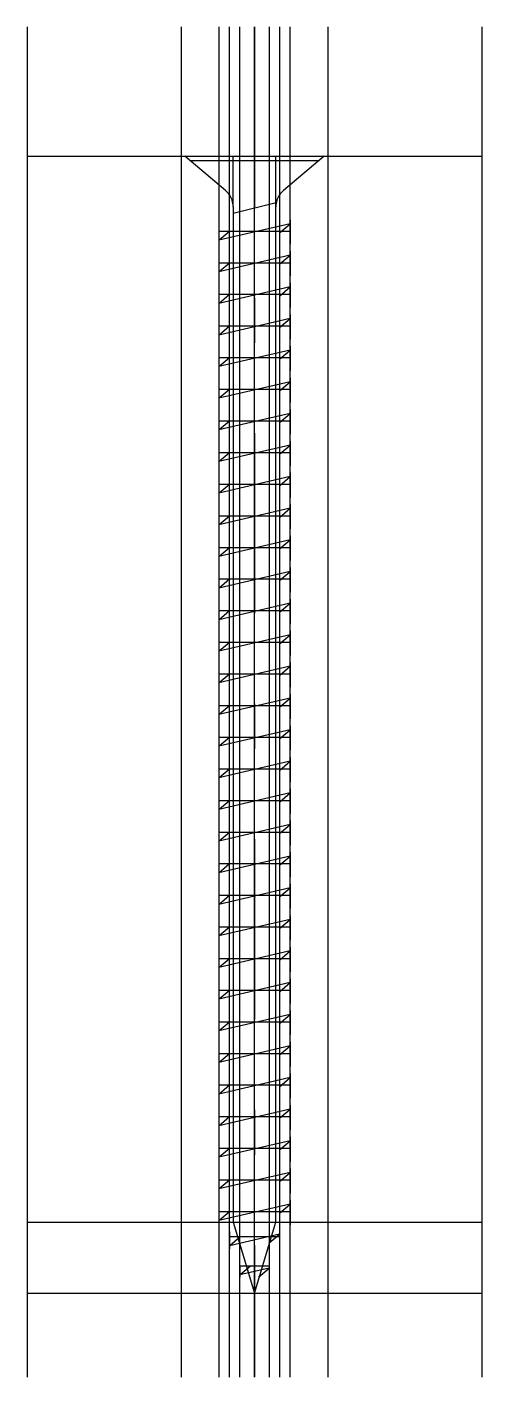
# Model space of a CAD drawing. Extents: x -16 to 16, y -85.9 to 9.1.
import ezdxf

# ---------------------------------------------------------------- set-up
doc = ezdxf.new("R2010")
doc.units = 0
doc.linetypes.add('CENTER', pattern=[28.575, 12.7, -6.35, 3.175, -6.35])
doc.layers.get('0').update_dxf_attribs({"linetype": 'CONTINUOUS'})

msp = doc.modelspace()

# ---------------------------------------------------------------- linework, layer by layer
at = {"linetype": 'CONTINUOUS'}
for p, q in [((-16, 9.1), (-16, -85.9)), ((-5.15, 9.1), (-5.15, -85.9)), ((-2.5, 9.1), (-2.5, -85.9)), ((-1.76, -85.9), (-1.76, 9.1)), ((-1.02, -85.9), (-1.02, 9.1)), ((0, -85.9), (0, 9.1)), ((1.02, 9.1), (1.02, -85.9)), ((1.76, 9.1), (1.76, -85.9)), ((2.5, -85.9), (2.5, 9.1)), ((5.15, 9.1), (5.15, -85.9)), ((16, 9.1), (16, -85.9)), ((-16, 0), (16, 0)), ((-4.9, 0), (4.9, 0)), ((-2.04, -2.4), (-4.9, 0)), ((-1.5, -3.55), (-1.5, 0)), ((1.5, -3.55), (1.5, 0)), ((4.9, 0), (2.04, -2.4)), ((-4.54, -0.3), (4.54, -0.3)), ((-1.5, -4), (1.53, -3.26)), ((-1.5, -3.55), (-1.5, -75)), ((1.5, -75), (1.5, -3.55)), ((-2.5, -4.46), (-2.5, -6.19)), ((2.5, -4.74), (-2.5, -5.9)), ((0, -6.19), (0, -4.46)), ((1.75, -5.38), (2.5, -4.74)), ((2.5, -4.46), (2.5, -6.19)), ((-2.5, -5.26), (2.5, -5.26)), ((-2.5, -5.9), (-1.75, -5.26)), ((-2.5, -6.68), (-2.5, -8.42)), ((2.5, -6.96), (-2.5, -8.13)), ((-2.5, -7.49), (2.5, -7.49)), ((-2.5, -8.13), (-1.75, -7.49)), ((0, -8.42), (0, -6.68)), ((1.75, -7.6), (2.5, -6.96)), ((2.5, -6.68), (2.5, -8.42)), ((-2.5, -8.91), (-2.5, -10.64)), ((2.5, -9.19), (-2.5, -10.35)), ((0, -10.64), (0, -8.91)), ((1.75, -9.83), (2.5, -9.19)), ((2.5, -8.91), (2.5, -10.64)), ((-2.5, -9.71), (2.5, -9.71)), ((-2.5, -10.35), (-1.75, -9.71)), ((-2.5, -11.14), (-2.5, -12.87)), ((0, -12.87), (0, -11.14)), ((2.5, -11.14), (2.5, -12.87)), ((2.5, -11.41), (-2.5, -12.58)), ((-2.5, -11.94), (2.5, -11.94)), ((-2.5, -12.58), (-1.75, -11.94)), ((1.75, -12.05), (2.5, -11.41)), ((-2.5, -13.36), (-2.5, -15.1)), ((2.5, -13.64), (-2.5, -14.8)), ((-2.5, -14.16), (2.5, -14.16)), ((-2.5, -14.8), (-1.75, -14.16)), ((0, -15.1), (0, -13.36)), ((1.75, -14.28), (2.5, -13.64)), ((2.5, -13.36), (2.5, -15.1)), ((-2.5, -15.59), (-2.5, -17.32)), ((2.5, -15.86), (-2.5, -17.03)), ((0, -17.32), (0, -15.59)), ((1.75, -16.5), (2.5, -15.86)), ((2.5, -15.59), (2.5, -17.32)), ((-2.5, -16.39), (2.5, -16.39)), ((-2.5, -17.03), (-1.75, -16.39)), ((-2.5, -17.81), (-2.5, -19.55)), ((0, -19.55), (0, -17.81)), ((2.5, -17.81), (2.5, -19.55)), ((2.5, -18.09), (-2.5, -19.25)), ((-2.5, -18.61), (2.5, -18.61)), ((-2.5, -19.25), (-1.75, -18.61)), ((1.75, -18.73), (2.5, -18.09)), ((-2.5, -20.04), (-2.5, -21.77)), ((2.5, -20.32), (-2.5, -21.48)), ((-2.5, -20.84), (2.5, -20.84)), ((-2.5, -21.48), (-1.75, -20.84)), ((0, -21.77), (0, -20.04)), ((1.75, -20.96), (2.5, -20.32)), ((2.5, -20.04), (2.5, -21.77)), ((-2.5, -22.26), (-2.5, -24)), ((2.5, -22.54), (-2.5, -23.7)), ((0, -24), (0, -22.26)), ((1.75, -23.18), (2.5, -22.54)), ((2.5, -22.26), (2.5, -24)), ((-2.5, -23.06), (2.5, -23.06)), ((-2.5, -23.7), (-1.75, -23.06)), ((-2.5, -24.49), (-2.5, -26.22)), ((0, -26.22), (0, -24.49)), ((2.5, -24.49), (2.5, -26.22)), ((2.5, -24.77), (-2.5, -25.93)), ((-2.5, -25.29), (2.5, -25.29)), ((-2.5, -25.93), (-1.75, -25.29)), ((1.75, -25.41), (2.5, -24.77)), ((-2.5, -26.71), (-2.5, -28.45)), ((2.5, -26.99), (-2.5, -28.16)), ((-2.5, -27.52), (2.5, -27.52)), ((-2.5, -28.16), (-1.75, -27.52)), ((0, -28.45), (0, -26.71)), ((1.75, -27.63), (2.5, -26.99)), ((2.5, -26.71), (2.5, -28.45)), ((-2.5, -28.94), (-2.5, -30.68)), ((2.5, -29.22), (-2.5, -30.38)), ((0, -30.68), (0, -28.94)), ((1.75, -29.86), (2.5, -29.22)), ((2.5, -28.94), (2.5, -30.68)), ((-2.5, -29.74), (2.5, -29.74)), ((-2.5, -30.38), (-1.75, -29.74)), ((-2.5, -31.17), (-2.5, -32.9)), ((0, -32.9), (0, -31.17)), ((2.5, -31.17), (2.5, -32.9)), ((2.5, -31.44), (-2.5, -32.61)), ((-2.5, -31.97), (2.5, -31.97)), ((-2.5, -32.61), (-1.75, -31.97)), ((1.75, -32.08), (2.5, -31.44)), ((-2.5, -33.39), (-2.5, -35.13)), ((2.5, -33.67), (-2.5, -34.83)), ((-2.5, -34.19), (2.5, -34.19)), ((-2.5, -34.83), (-1.75, -34.19)), ((0, -35.13), (0, -33.39)), ((1.75, -34.31), (2.5, -33.67)), ((2.5, -33.39), (2.5, -35.13)), ((-2.5, -35.62), (-2.5, -37.35)), ((2.5, -35.89), (-2.5, -37.06)), ((0, -37.35), (0, -35.62)), ((1.75, -36.53), (2.5, -35.89)), ((2.5, -35.62), (2.5, -37.35)), ((-2.5, -36.42), (2.5, -36.42)), ((-2.5, -37.06), (-1.75, -36.42)), ((-2.5, -37.84), (-2.5, -39.58)), ((0, -39.58), (0, -37.84)), ((2.5, -37.84), (2.5, -39.58)), ((2.5, -38.12), (-2.5, -39.28)), ((-2.5, -38.64), (2.5, -38.64)), ((-2.5, -39.28), (-1.75, -38.64)), ((1.75, -38.76), (2.5, -38.12)), ((-2.5, -40.07), (-2.5, -41.8)), ((2.5, -40.35), (-2.5, -41.51)), ((0, -41.8), (0, -40.07)), ((1.75, -40.99), (2.5, -40.35)), ((2.5, -40.07), (2.5, -41.8)), ((-2.5, -40.87), (2.5, -40.87)), ((-2.5, -41.51), (-1.75, -40.87)), ((-2.5, -42.29), (-2.5, -44.03)), ((2.5, -42.57), (-2.5, -43.74)), ((0, -44.03), (0, -42.29)), ((1.75, -43.21), (2.5, -42.57)), ((2.5, -42.29), (2.5, -44.03)), ((-2.5, -43.1), (2.5, -43.1)), ((-2.5, -43.74), (-1.75, -43.1)), ((-2.5, -44.52), (-2.5, -46.25)), ((0, -46.25), (0, -44.52)), ((2.5, -44.52), (2.5, -46.25)), ((2.5, -44.8), (-2.5, -45.96)), ((-2.5, -45.32), (2.5, -45.32)), ((-2.5, -45.96), (-1.75, -45.32)), ((1.75, -45.44), (2.5, -44.8)), ((-2.5, -46.75), (-2.5, -48.48)), ((2.5, -47.02), (-2.5, -48.19)), ((0, -48.48), (0, -46.75)), ((1.75, -47.66), (2.5, -47.02)), ((2.5, -46.75), (2.5, -48.48)), ((-2.5, -47.55), (2.5, -47.55)), ((-2.5, -48.19), (-1.75, -47.55)), ((-2.5, -48.97), (-2.5, -50.71)), ((2.5, -49.25), (-2.5, -50.41)), ((0, -50.71), (0, -48.97)), ((1.75, -49.89), (2.5, -49.25)), ((2.5, -48.97), (2.5, -50.71)), ((-2.5, -49.77), (2.5, -49.77)), ((-2.5, -50.41), (-1.75, -49.77)), ((-2.5, -51.2), (-2.5, -52.93)), ((0, -52.93), (0, -51.2)), ((2.5, -51.2), (2.5, -52.93)), ((2.5, -51.47), (-2.5, -52.64)), ((-2.5, -52), (2.5, -52)), ((-2.5, -52.64), (-1.75, -52)), ((1.75, -52.11), (2.5, -51.47)), ((-2.5, -53.42), (-2.5, -55.16)), ((2.5, -53.7), (-2.5, -54.86)), ((0, -55.16), (0, -53.42)), ((1.75, -54.34), (2.5, -53.7)), ((2.5, -53.42), (2.5, -55.16)), ((-2.5, -54.22), (2.5, -54.22)), ((-2.5, -54.86), (-1.75, -54.22)), ((-2.5, -55.65), (-2.5, -57.38)), ((2.5, -55.92), (-2.5, -57.09)), ((0, -57.38), (0, -55.65)), ((1.75, -56.56), (2.5, -55.92)), ((2.5, -55.65), (2.5, -57.38)), ((-2.5, -56.45), (2.5, -56.45)), ((-2.5, -57.09), (-1.75, -56.45)), ((-2.5, -57.87), (-2.5, -59.61)), ((0, -59.61), (0, -57.87)), ((2.5, -57.87), (2.5, -59.61)), ((2.5, -58.15), (-2.5, -59.31)), ((-2.5, -58.67), (2.5, -58.67)), ((-2.5, -59.31), (-1.75, -58.67)), ((1.75, -58.79), (2.5, -58.15)), ((-2.5, -60.1), (-2.5, -61.83)), ((2.5, -60.38), (-2.5, -61.54)), ((0, -61.83), (0, -60.1)), ((1.75, -61.02), (2.5, -60.38)), ((2.5, -60.1), (2.5, -61.83)), ((-2.5, -60.9), (2.5, -60.9)), ((-2.5, -61.54), (-1.75, -60.9)), ((-2.5, -62.32), (-2.5, -64.06)), ((2.5, -62.6), (-2.5, -63.77)), ((0, -64.06), (0, -62.32)), ((1.75, -63.24), (2.5, -62.6)), ((2.5, -62.32), (2.5, -64.06)), ((-2.5, -63.13), (2.5, -63.13)), ((-2.5, -63.77), (-1.75, -63.13)), ((-2.5, -64.55), (-2.5, -66.29)), ((0, -66.29), (0, -64.55)), ((2.5, -64.55), (2.5, -66.29)), ((2.5, -64.83), (-2.5, -65.99)), ((-2.5, -65.35), (2.5, -65.35)), ((-2.5, -65.99), (-1.75, -65.35)), ((1.75, -65.47), (2.5, -64.83)), ((-2.5, -66.78), (-2.5, -68.51)), ((2.5, -67.05), (-2.5, -68.22)), ((0, -68.51), (0, -66.78)), ((1.75, -67.69), (2.5, -67.05)), ((2.5, -66.78), (2.5, -68.51)), ((-2.5, -67.58), (2.5, -67.58)), ((-2.5, -68.22), (-1.75, -67.58)), ((-2.5, -69), (-2.5, -70.74)), ((2.5, -69.28), (-2.5, -70.44)), ((0, -70.74), (0, -69)), ((1.75, -69.92), (2.5, -69.28)), ((2.5, -69), (2.5, -70.74)), ((-2.5, -69.8), (2.5, -69.8)), ((-2.5, -70.44), (-1.75, -69.8)), ((-2.5, -71.23), (-2.5, -72.96)), ((0, -72.96), (0, -71.23)), ((2.5, -71.23), (2.5, -72.96)), ((2.5, -71.5), (-2.5, -72.67)), ((-2.5, -72.03), (2.5, -72.03)), ((-2.5, -72.67), (-1.75, -72.03)), ((1.75, -72.14), (2.5, -71.5)), ((-2.5, -73.45), (-2.5, -75.19)), ((2.5, -73.73), (-2.5, -74.89)), ((0, -75.19), (0, -73.45)), ((1.75, -74.37), (2.5, -73.73)), ((2.5, -73.45), (2.5, -75.19)), ((-16, -75), (16, -75)), ((-2.5, -74.25), (2.5, -74.25)), ((-2.5, -74.89), (-1.75, -74.25)), ((-1.5, -75), (0, -80)), ((0, -80), (1.5, -75)), ((-1.76, -75.65), (-1.76, -76.87)), ((1.76, -75.84), (-1.76, -76.66)), ((0, -76.87), (0, -75.65)), ((1.01, -76.48), (1.76, -75.84)), ((1.76, -75.65), (1.76, -76.87)), ((-1.76, -76.02), (1.76, -76.02)), ((-1.76, -76.66), (-1.01, -76.02)), ((-1.02, -78.07), (-1.02, -78.87)), ((-1.02, -78.07), (1.02, -78.07)), ((-1.02, -78.71), (-0.27, -78.07)), ((1.02, -78.23), (-1.02, -78.71)), ((0, -78.87), (0, -78.07)), ((0.27, -78.87), (1.02, -78.23)), ((1.02, -78.07), (1.02, -78.87)), ((-16, -80), (16, -80))]:
    msp.add_line(p, q, dxfattribs=at)
at = {"linetype": 'CENTER'}
msp.add_line((0, 9.1), (0, -85.9), dxfattribs=at)
at = {"linetype": 'CONTINUOUS'}
for centre, start, end in [((-3, -3.553), 0.09794, 50.20829), ((3, -3.553), 129.79171, 179.90206)]:
    msp.add_arc(centre, 1.5, start, end, dxfattribs=at)

doc.saveas('drawing.dxf')
